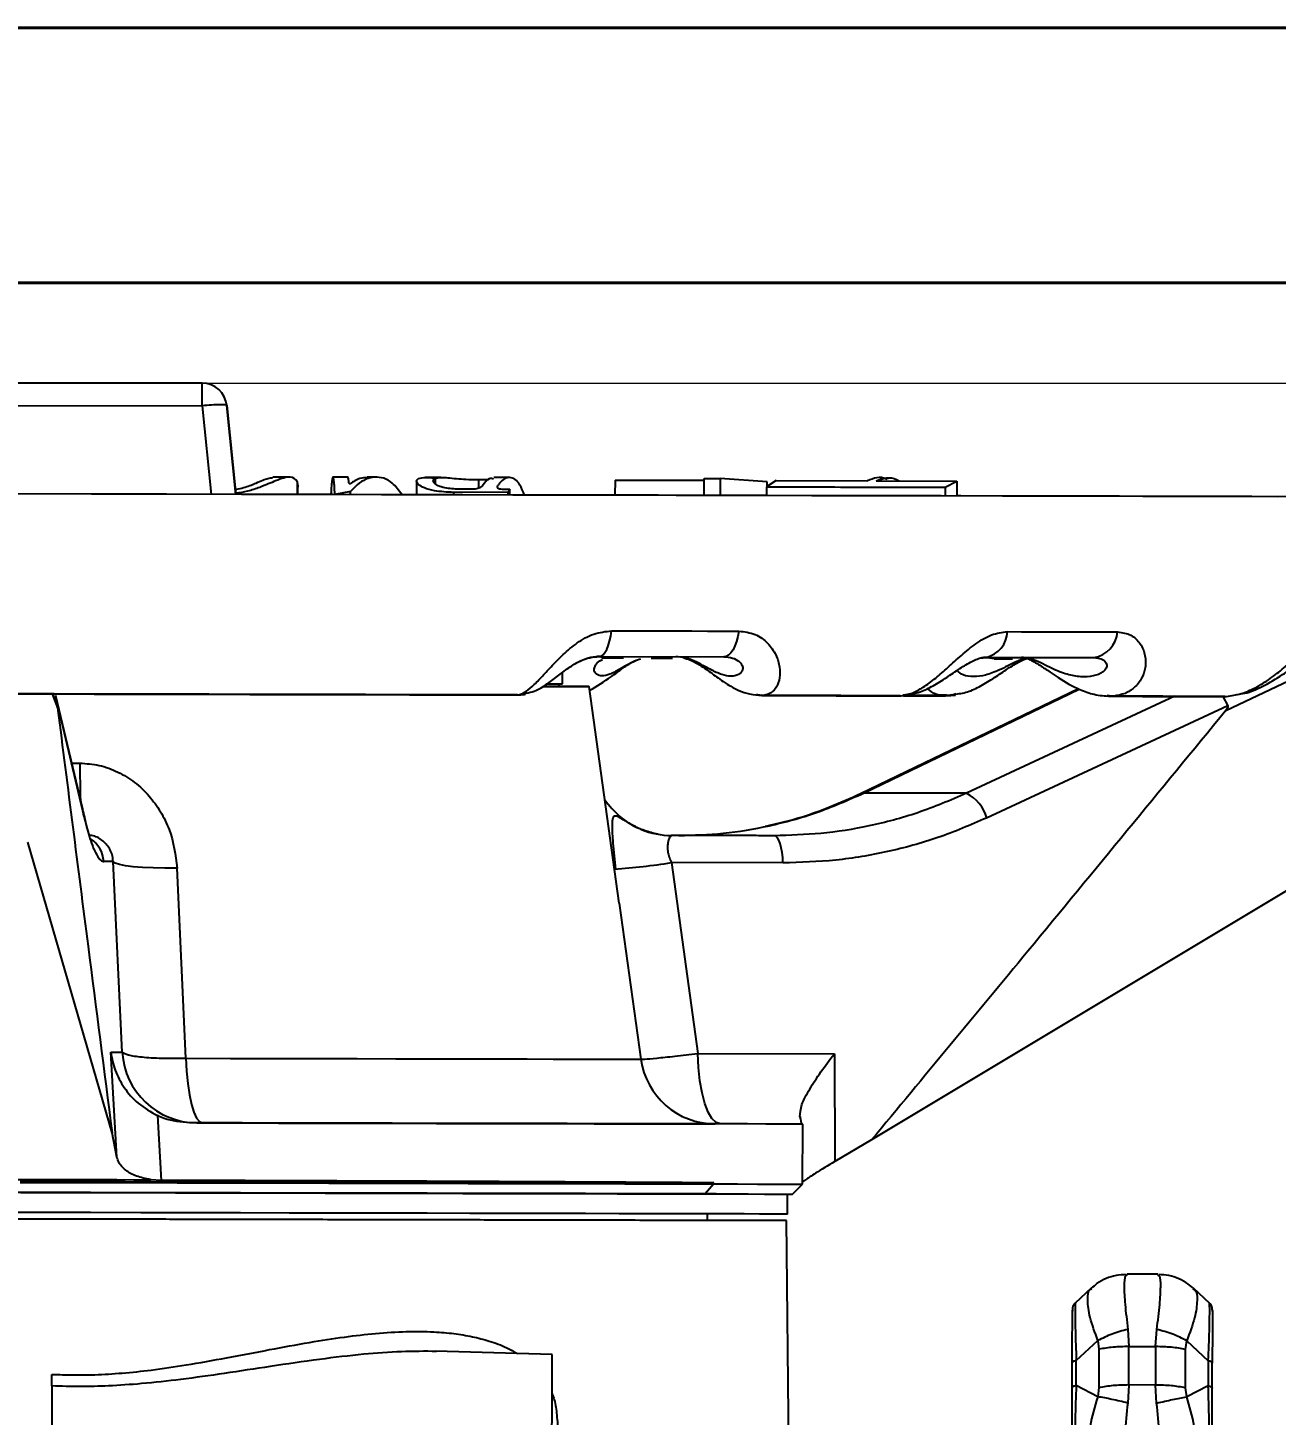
# Model space of a CAD drawing. Header units: millimetres. Extents: x 2085 to 4229, y 754 to 2271.
# Drawn here: x 2769.3 to 2894.1, y 2131.8 to 2270.6 of the extents above; entities that cross this region are included whole.
import ezdxf

# ---------------------------------------------------------------- set-up
doc = ezdxf.new("R2010")
doc.units = ezdxf.units.MM
for name, color, linetype, lineweight in [('AM_5', 3, 'Continuous', 25), ('AM_BOR', 7, 'Continuous', 50), ('粗实线', 7, 'Continuous', 40)]:
    doc.layers.add(name, color=color, linetype=linetype, lineweight=lineweight)
doc.styles.add('SLDTEXTSTYLE1', font='txt.shx', dxfattribs={"width": 0.7, "bigfont": 'gbcbig.shx'})
doc.dimstyles.new('SLDDIMSTYLE12$0', dxfattribs={"dimtxt": 12, "dimasz": 10, "dimexe": 0, "dimexo": 0.0625, "dimgap": 0.875, "dimtad": 1, "dimdec": 1, "dimlfac": 1.8, "dimrnd": 1e-09, "dimzin": 12, "dimdsep": 46, "dimtxsty": 'SLDTEXTSTYLE1', "dimcen": 0.09, "dimdle": 8.16, "dimclrd": 3, "dimclre": 3, "dimadec": 0, "dimazin": 3, "dimtfac": 1, "dimtdec": 1, "dimtofl": 0, "dimtmove": 0, "dimatfit": 3, "dimfxl": 0, "dimfrac": 2, "dimtolj": 1, "dimlwd": 5, "dimlwe": 5, "dimarcsym": 0})

# ---------------------------------------------------------------- blocks, each defined once
blk = doc.blocks.new('*D57')
at = {"layer": 'AM_5', "color": 3, "lineweight": 5, "transparency": 16777216}
blk.add_line((2786.76, 2235.01), (2966.59, 2235.01), dxfattribs=at)
at = {"layer": 'AM_5', "color": 3, "linetype": 'Continuous', "lineweight": 5, "transparency": 16777216}
for p, q in [((2966.59, 2225.01), (2966.59, 1946.26)), ((2833.76, 1936.26), (2966.59, 1936.26))]:
    blk.add_line(p, q, dxfattribs=at)
at = {"layer": 'AM_5', "color": 3, "transparency": 16777216}
for points in [[(2964.92, 2225.01), (2968.26, 2225.01), (2966.59, 2235.01)], [(2964.92, 1946.26), (2968.26, 1946.26), (2966.59, 1936.26)]]:
    blk.add_solid(points, dxfattribs=at)
at = {"layer": 'Defpoints', "color": 0, "transparency": 16777216}
for p in [(2786.7, 2235.01), (2833.7, 1936.26), (2966.59, 1936.26)]:
    blk.add_point(p, dxfattribs=at)
at = {"layer": 'AM_5', "color": 0, "transparency": 16777216, "insert": (2959.71, 2085.63), "char_height": 12, "attachment_point": 5, "rotation": 90, "style": 'SLDTEXTSTYLE1'}
blk.add_mtext('\\A1;300', dxfattribs=at)
blk = doc.blocks.new('rA3')
at = {"layer": '粗实线'}
for p, q in [((753.384, 421.26), (333.384, 421.26)), ((748.384, 416.26), (358.384, 416.26))]:
    blk.add_line(p, q, dxfattribs=at)

msp = doc.modelspace()

# ---------------------------------------------------------------- linework, layer by layer
at = {"color": 7, "linetype": 'Continuous', "lineweight": 25}
for p, q in [((2753.722, 2235.076), (2786.697, 2235.005)), ((2786.697, 2235.005), (2753.722, 2235.075)), ((2786.692, 2232.744), (2786.697, 2235.005)), ((2786.697, 2235.005), (2786.697, 2235.005)), ((2753.717, 2232.814), (2786.692, 2232.744)), ((2786.692, 2232.744), (2787.594, 2223.883)), ((2790.083, 2223.877), (2789.179, 2232.758)), ((2789.179, 2232.758), (2790.083, 2223.877)), ((2789.179, 2232.758), (2789.179, 2232.758)), ((2795.488, 2225.612), (2793.77, 2225.616)), ((2796.201, 2225.183), (2796.198, 2223.866)), ((2801.295, 2225.6), (2799.795, 2225.603)), ((2801.493, 2224.925), (2801.395, 2224.925)), ((2804.026, 2225.594), (2803.209, 2225.596)), ((2808.142, 2225.182), (2808.139, 2223.839)), ((2810.581, 2225.58), (2808.99, 2225.584)), ((2810.011, 2225.489), (2810.01, 2224.939)), ((2814.34, 2225.367), (2814.338, 2224.498)), ((2814.34, 2225.367), (2815.328, 2225.364)), ((2817.389, 2225.566), (2815.865, 2225.569)), ((2816.245, 2224.556), (2816.245, 2224.753)), ((2827.979, 2225.312), (2827.976, 2223.798)), ((2827.979, 2225.312), (2836.889, 2225.298)), ((2836.886, 2223.778), (2836.889, 2225.461)), ((2836.889, 2225.461), (2838.5, 2225.457)), ((2838.5, 2225.457), (2838.497, 2223.774)), ((2843.179, 2225.131), (2838.5, 2225.457)), ((2844.079, 2225.265), (2843.116, 2224.642)), ((2843.178, 2224.682), (2843.179, 2225.131)), ((2844.079, 2225.265), (2853.208, 2225.242)), ((2854.09, 2225.24), (2862.164, 2225.219)), ((2855.337, 2225.484), (2854.44, 2225.486)), ((2860.99, 2224.589), (2862.164, 2225.219)), ((2862.164, 2225.219), (2862.16, 2223.724)), ((2799.741, 2223.859), (2795.821, 2223.867)), ((2796.284, 2223.866), (2796.285, 2224.405)), ((2801.537, 2224.158), (2799.975, 2223.882)), ((2799.975, 2223.856), (2799.975, 2223.882)), ((2801.536, 2223.853), (2801.537, 2224.158)), ((2808.174, 2223.841), (2804.647, 2223.848)), ((2817.31, 2224.11), (2811.858, 2224.086)), ((2811.858, 2223.831), (2811.858, 2224.086)), ((2813.645, 2224.393), (2812.591, 2224.397)), ((2816.895, 2224.412), (2817.471, 2224.418)), ((2817.471, 2224.418), (2817.31, 2224.11)), ((2817.31, 2223.819), (2817.31, 2224.11)), ((2817.47, 2223.819), (2817.471, 2224.418)), ((2843.116, 2224.642), (2843.114, 2223.764)), ((2860.99, 2224.589), (2860.988, 2223.726)), ((2826.398, 2207.664), (2826.187, 2207.665)), ((2826.53, 2207.664), (2826.191, 2207.665)), ((2826.398, 2207.664), (2838.859, 2207.638)), ((2826.696, 2207.517), (2826.49, 2207.694)), ((2828.841, 2207.512), (2826.696, 2207.517)), ((2831.607, 2207.507), (2833.72, 2207.503)), ((2864.441, 2207.49), (2865.104, 2207.582)), ((2865.901, 2207.434), (2864.932, 2207.583)), ((2865.104, 2207.582), (2875.87, 2207.559)), ((2865.901, 2207.434), (2867.706, 2207.431)), ((2822.736, 2204.928), (2822.739, 2206.076)), ((2889.057, 2202.276), (2897.977, 2206.513)), ((2771.726, 2203.918), (2772.249, 2202.525)), ((2818.3, 2203.827), (2819.028, 2203.9)), ((2828.405, 2183.004), (2825.41, 2204.651)), ((2842.118, 2203.851), (2842.862, 2203.775)), ((2874.333, 2204.434), (2852.538, 2193.933)), ((2852.837, 2194.004), (2874.397, 2204.398)), ((2860.981, 2203.727), (2861.702, 2203.859)), ((2862.062, 2203.924), (2861.62, 2203.783)), ((2772.206, 2202.995), (2772.032, 2203.753)), ((2774.766, 2192.394), (2772.073, 2203.749)), ((2772.206, 2202.995), (2774.884, 2191.703)), ((2842.763, 2203.768), (2842.631, 2203.799)), ((2842.65, 2203.765), (2846.293, 2203.757)), ((2856.455, 2203.739), (2856.605, 2203.753)), ((2856.583, 2203.747), (2856.724, 2203.764)), ((2861.293, 2203.784), (2857.049, 2203.794)), ((2857.62, 2203.782), (2861.56, 2203.773)), ((2861.136, 2203.805), (2860.987, 2203.817)), ((2861.56, 2203.773), (2861.136, 2203.805)), ((2861.56, 2203.773), (2862.013, 2203.81)), ((2883.964, 2203.692), (2863.125, 2193.982)), ((2889.241, 2202.746), (2865.136, 2191.511)), ((2877.185, 2203.776), (2877.824, 2203.704)), ((2877.677, 2203.695), (2877.185, 2203.776)), ((2888.759, 2203.682), (2889.241, 2202.746)), ((2773.673, 2197.004), (2774.472, 2197.002)), ((2777.696, 2160.027), (2769.27, 2189.102)), ((2834.358, 2189.764), (2833.6, 2189.766)), ((2843.903, 2189.744), (2833.649, 2189.766)), ((2777.801, 2187.169), (2776.86, 2187.17)), ((2778.717, 2168.087), (2777.801, 2187.169)), ((2785.078, 2167.484), (2784.209, 2186.505)), ((2833.618, 2187.05), (2836.259, 2167.964)), ((2844.77, 2187.026), (2833.618, 2187.05)), ((2897.608, 2185.74), (2853.63, 2159.315)), ((2828.405, 2183.001), (2830.565, 2167.387)), ((2777.566, 2168.09), (2778.717, 2168.087)), ((2778.19, 2157.575), (2777.566, 2168.09)), ((2836.259, 2167.964), (2849.913, 2167.935)), ((2849.913, 2167.935), (2849.948, 2157.147)), ((2782.236, 2161.744), (2782.596, 2155.266)), ((2786.163, 2161.025), (2785.475, 2161.027)), ((2846.676, 2160.896), (2838.51, 2160.914)), ((2846.475, 2161.669), (2846.475, 2161.567)), ((2846.732, 2154.896), (2846.745, 2160.896)), ((2778.19, 2157.575), (2777.696, 2160.027)), ((2853.63, 2159.315), (2849.948, 2157.147)), ((2782.596, 2155.266), (2781.559, 2155.335)), ((2837.86, 2154.915), (2836.977, 2153.917)), ((2837.86, 2154.915), (2837.86, 2155.018)), ((2845.225, 2151.899), (2845.23, 2153.899)), ((2845.73, 2153.898), (2846.732, 2154.896)), ((2846.846, 2155.196), (2846.732, 2155.114)), ((2837.224, 2151.258), (2837.226, 2151.916)), ((2845.655, 2102.722), (2845.124, 2151.241)), ((2879.178, 2145.795), (2879.092, 2145.742)), ((2882.247, 2145.888), (2879.178, 2145.894)), ((2882.336, 2145.733), (2882.247, 2145.788)), ((2875.615, 2144.507), (2873.974, 2142.991)), ((2875.606, 2144.422), (2875.666, 2144.449)), ((2885.752, 2144.425), (2885.818, 2144.394)), ((2887.441, 2142.961), (2885.805, 2144.485)), ((2879.255, 2140.364), (2879.364, 2138.65)), ((2882.031, 2138.644), (2882.147, 2140.358)), ((2874.094, 2137.244), (2876.252, 2139.238)), ((2876.252, 2139.238), (2876.363, 2138.381)), ((2879.356, 2134.805), (2879.364, 2138.65)), ((2879.364, 2138.65), (2882.031, 2138.644)), ((2882.031, 2138.644), (2882.022, 2134.799)), ((2885.03, 2138.362), (2885.145, 2139.219)), ((2885.145, 2139.219), (2887.294, 2137.216)), ((2821.695, 2137.84), (2810.033, 2138.17)), ((2874.089, 2134.745), (2874.094, 2137.244)), ((2876.363, 2138.381), (2876.355, 2134.536)), ((2885.022, 2134.517), (2885.03, 2138.362)), ((2873.688, 2134.525), (2873.694, 2137.025)), ((2887.294, 2137.216), (2887.289, 2134.717)), ((2887.688, 2134.495), (2887.694, 2136.995)), ((2876.24, 2133.633), (2874.089, 2134.745)), ((2876.355, 2134.536), (2876.24, 2133.633)), ((2879.356, 2134.805), (2879.239, 2132.999)), ((2882.022, 2134.799), (2879.356, 2134.805)), ((2882.131, 2132.992), (2882.022, 2134.799)), ((2885.133, 2133.614), (2885.022, 2134.517)), ((2887.289, 2134.717), (2885.133, 2133.614))]:
    msp.add_line(p, q, dxfattribs=at)
at = {"color": 7, "linetype": 'Continuous', "lineweight": 25, "flags": 128}
for points in [[(2894.172, 2223.655), (2889.177, 2223.666), (2883.923, 2223.677), (2878.424, 2223.689), (2872.69, 2223.701), (2866.735, 2223.714), (2860.571, 2223.727), (2854.212, 2223.741), (2847.673, 2223.754), (2840.966, 2223.769), (2834.108, 2223.783), (2827.113, 2223.798), (2819.996, 2223.814), (2812.774, 2223.829), (2805.462, 2223.845), (2798.076, 2223.86), (2790.632, 2223.876), (2783.148, 2223.892), (2775.638, 2223.908), (2768.12, 2223.924)], [(2837.024, 2223.779), (2834.667, 2223.784), (2832.295, 2223.789), (2829.906, 2223.794), (2827.503, 2223.799), (2825.085, 2223.804), (2822.654, 2223.81), (2820.21, 2223.815), (2817.753, 2223.82)], [(2838.497, 2223.774), (2838.296, 2223.775), (2838.095, 2223.775), (2837.893, 2223.776), (2837.692, 2223.776), (2837.491, 2223.777), (2837.289, 2223.777), (2837.088, 2223.778), (2836.886, 2223.778)], [(2843.176, 2223.766), (2842.856, 2223.766), (2840.755, 2223.771), (2838.64, 2223.775)], [(2932.224, 2223.574), (2932.036, 2223.575), (2931.471, 2223.576), (2930.531, 2223.578), (2929.218, 2223.581), (2927.535, 2223.585), (2925.486, 2223.589), (2923.076, 2223.594), (2920.31, 2223.6), (2917.196, 2223.607), (2913.74, 2223.614), (2909.95, 2223.623), (2905.836, 2223.631), (2901.407, 2223.641), (2896.674, 2223.651), (2891.647, 2223.662), (2886.338, 2223.673), (2880.761, 2223.685), (2874.927, 2223.698), (2868.851, 2223.711), (2862.548, 2223.724), (2862.16, 2223.725)], [(2826.398, 2207.664), (2826.596, 2207.709), (2826.789, 2207.844), (2826.974, 2208.066), (2827.146, 2208.369), (2827.301, 2208.747), (2827.436, 2209.192), (2827.547, 2209.692), (2827.632, 2210.238)], [(2827.632, 2210.238), (2829.247, 2210.234), (2830.855, 2210.231), (2832.458, 2210.228), (2834.054, 2210.224), (2835.644, 2210.221), (2837.227, 2210.217), (2838.804, 2210.214), (2840.374, 2210.211)], [(2840.374, 2210.211), (2840.269, 2209.665), (2840.133, 2209.165), (2839.968, 2208.72), (2839.777, 2208.342), (2839.566, 2208.039), (2839.34, 2207.817), (2839.102, 2207.683), (2838.859, 2207.638)], [(2867.21, 2210.153), (2868.622, 2210.15), (2870.023, 2210.147), (2871.415, 2210.144), (2872.797, 2210.142), (2874.168, 2210.139), (2875.529, 2210.136), (2876.879, 2210.133), (2878.218, 2210.13)], [(2820.764, 2204.661), (2821.943, 2204.659), (2823.321, 2204.656), (2824.357, 2204.653), (2825.044, 2204.652), (2825.376, 2204.651), (2825.352, 2204.651), (2824.972, 2204.652), (2824.239, 2204.654), (2823.156, 2204.656), (2821.732, 2204.659), (2820.808, 2204.661)], [(2846.293, 2203.757), (2847.57, 2203.755), (2848.841, 2203.752), (2850.105, 2203.749), (2851.363, 2203.747), (2852.615, 2203.744), (2853.86, 2203.741), (2855.098, 2203.739), (2856.33, 2203.736)], [(2856.826, 2203.736), (2857.743, 2203.734), (2859.392, 2203.731), (2861.027, 2203.727)], [(2877.47, 2203.691), (2878.126, 2203.689), (2878.779, 2203.688), (2879.429, 2203.687), (2880.076, 2203.685), (2880.719, 2203.684), (2881.359, 2203.683), (2881.996, 2203.681), (2882.63, 2203.68)], [(2882.63, 2203.68), (2883.41, 2203.678), (2884.185, 2203.677), (2884.955, 2203.675), (2885.719, 2203.673), (2886.479, 2203.672), (2887.233, 2203.67), (2887.982, 2203.668), (2888.726, 2203.667)], [(2852.538, 2193.933), (2852.621, 2193.978), (2852.837, 2194.004)], [(2863.125, 2193.982), (2862.275, 2193.984), (2861.297, 2193.986), (2860.193, 2193.988), (2858.964, 2193.991), (2857.612, 2193.994), (2856.138, 2193.997), (2854.546, 2194.001), (2852.837, 2194.004)], [(2774.884, 2191.703), (2774.819, 2192.208), (2774.766, 2192.395)], [(2844.77, 2187.026), (2844.745, 2187.564), (2844.691, 2188.077), (2844.608, 2188.547), (2844.5, 2188.957), (2844.371, 2189.291), (2844.225, 2189.539), (2844.067, 2189.692), (2843.903, 2189.744)], [(2784.209, 2186.505), (2782.967, 2186.497), (2781.8, 2186.518), (2780.739, 2186.567), (2779.808, 2186.643), (2779.032, 2186.744), (2778.43, 2186.867), (2778.016, 2187.01), (2777.801, 2187.169)], [(2838.51, 2160.914), (2838.084, 2161.048), (2837.674, 2161.444), (2837.294, 2162.087), (2836.958, 2162.955), (2836.678, 2164.018), (2836.463, 2165.236), (2836.322, 2166.567), (2836.259, 2167.964)], [(2785.078, 2167.484), (2785.144, 2166.179), (2785.262, 2164.948), (2785.427, 2163.832), (2785.635, 2162.866), (2785.88, 2162.08), (2786.152, 2161.5), (2786.444, 2161.144), (2786.746, 2161.024)], [(2785.078, 2167.484), (2789.549, 2167.474), (2793.911, 2167.465), (2798.134, 2167.456), (2802.194, 2167.447), (2806.064, 2167.439), (2809.721, 2167.431), (2813.142, 2167.424), (2816.305, 2167.417), (2819.192, 2167.411), (2821.783, 2167.405), (2824.064, 2167.401), (2826.019, 2167.396), (2827.637, 2167.393), (2828.907, 2167.39), (2829.822, 2167.388), (2830.376, 2167.387), (2830.565, 2167.387)], [(2846.676, 2160.896), (2846.714, 2160.896), (2846.37, 2160.897), (2845.645, 2160.898), (2844.542, 2160.901), (2843.067, 2160.904), (2841.228, 2160.908), (2839.034, 2160.912), (2836.497, 2160.918), (2833.628, 2160.924), (2830.444, 2160.931), (2826.96, 2160.938), (2823.194, 2160.946), (2819.165, 2160.955), (2814.894, 2160.964), (2810.402, 2160.973), (2805.713, 2160.983), (2800.851, 2160.994), (2795.84, 2161.004), (2790.706, 2161.015), (2785.475, 2161.027)], [(2767.991, 2155.364), (2769.689, 2155.36), (2771.388, 2155.357), (2773.088, 2155.353), (2774.787, 2155.35), (2776.484, 2155.346), (2778.179, 2155.342), (2779.871, 2155.339), (2781.559, 2155.335)], [(2838.103, 2153.914), (2836.811, 2153.917), (2834.299, 2153.922), (2831.489, 2153.928), (2828.395, 2153.935), (2825.03, 2153.942), (2821.412, 2153.95), (2817.556, 2153.958), (2813.483, 2153.967), (2809.21, 2153.976), (2804.759, 2153.985), (2800.15, 2153.995), (2795.406, 2154.005), (2790.549, 2154.016), (2785.602, 2154.026), (2780.589, 2154.037), (2775.534, 2154.048), (2770.461, 2154.059), (2765.394, 2154.069)], [(2768.526, 2155.166), (2773.775, 2155.155), (2779.014, 2155.144), (2784.218, 2155.133), (2789.361, 2155.122), (2794.419, 2155.111), (2799.366, 2155.1), (2804.178, 2155.09), (2808.833, 2155.08), (2813.306, 2155.07), (2817.577, 2155.061), (2821.624, 2155.053), (2825.428, 2155.045), (2828.97, 2155.037), (2832.234, 2155.03), (2835.202, 2155.024), (2837.86, 2155.018)], [(2768.526, 2155.063), (2773.775, 2155.052), (2779.014, 2155.04), (2784.218, 2155.029), (2789.361, 2155.018), (2794.419, 2155.007), (2799.366, 2154.997), (2804.178, 2154.987), (2808.832, 2154.977), (2813.306, 2154.967), (2817.577, 2154.958), (2821.624, 2154.949), (2825.428, 2154.941), (2828.97, 2154.934), (2832.233, 2154.927), (2835.201, 2154.92), (2837.86, 2154.915)], [(2768.567, 2154.063), (2773.746, 2154.052), (2778.915, 2154.041), (2784.05, 2154.03), (2789.125, 2154.019), (2794.115, 2154.008), (2798.996, 2153.998), (2803.744, 2153.987), (2808.336, 2153.978), (2812.75, 2153.968), (2816.964, 2153.959), (2820.957, 2153.951), (2824.711, 2153.943), (2828.206, 2153.935), (2831.425, 2153.928), (2834.354, 2153.922), (2836.977, 2153.917)], [(2836.977, 2153.917), (2839.307, 2153.912), (2841.292, 2153.907), (2842.919, 2153.904), (2844.182, 2153.901), (2845.073, 2153.899), (2845.589, 2153.898), (2845.73, 2153.898)], [(2837.86, 2154.915), (2840.222, 2154.91), (2842.233, 2154.905), (2843.883, 2154.902), (2845.163, 2154.899), (2846.067, 2154.897), (2846.589, 2154.896), (2846.732, 2154.896)], [(2845.225, 2151.899), (2845.05, 2151.9), (2844.526, 2151.901), (2843.654, 2151.902), (2842.44, 2151.905), (2840.889, 2151.908), (2839.008, 2151.912), (2836.807, 2151.917), (2834.295, 2151.922), (2831.485, 2151.928), (2828.391, 2151.935), (2825.026, 2151.942), (2821.407, 2151.95), (2817.552, 2151.958), (2813.478, 2151.967), (2809.206, 2151.976), (2804.754, 2151.985), (2800.146, 2151.995), (2795.401, 2152.005), (2790.544, 2152.016), (2785.598, 2152.026), (2780.585, 2152.037), (2775.53, 2152.048), (2770.457, 2152.059), (2765.39, 2152.069)]]:
    msp.add_lwpolyline(points, dxfattribs=at)
at = {"color": 7, "linetype": 'Continuous', "lineweight": 25}
for centre, radius, start, end in [((2786.691, 2232.505), 2.5, 5.81493, 89.87751), ((2786.691, 2232.505), 2.5, 5.81493, 89.87751), ((2864.449, 2210.266), 2.763, 283.71071, 357.65791), ((2875.35, 2210.392), 2.88, 280.39224, 354.78917), ((2905.945, 2197.448), 131.473, 180.19425, 181.82618), ((2833.734, 2197.913), 8.163, 214.11019, 245.44357), ((2861.404, 2190.527), 3.86, 14.77003, 63.52904), ((2833.668, 2197.786), 8.02, 247.49374, 269.8614), ((2773.973, 2187.004), 2.892, 3.30335, 56.85343), ((2823.494, 2251.68), 65.419, 273.89088, 278.90272), ((2786.191, 2168.511), 7.486, 183.24837, 269.79193), ((2837.995, 2168.415), 7.5, 187.87748, 269.87749)]:
    msp.add_arc(centre, radius, start, end, dxfattribs=at)
for points in [[(2789.179, 2232.758), (2789.139, 2232.785), (2789.059, 2232.839), (2788.482, 2232.859), (2787.664, 2232.831), (2787.016, 2232.773), (2786.692, 2232.744)], [(2840.211, 2189.752), (2839.366, 2189.753), (2837.676, 2189.757), (2835.464, 2189.762), (2834.358, 2189.764)], [(2843.903, 2189.744), (2843.427, 2189.745), (2842.476, 2189.747), (2840.966, 2189.75), (2840.211, 2189.752)], [(2845.124, 2151.241), (2845.003, 2151.241), (2844.76, 2151.241), (2842.811, 2151.246), (2839.735, 2151.252), (2835.471, 2151.261), (2830.123, 2151.273), (2823.774, 2151.286), (2816.535, 2151.302), (2808.529, 2151.319), (2799.893, 2151.337), (2790.776, 2151.357), (2781.332, 2151.377), (2771.724, 2151.397), (2762.116, 2151.418), (2752.673, 2151.438), (2743.555, 2151.457), (2734.919, 2151.476), (2726.913, 2151.493), (2719.674, 2151.509), (2713.325, 2151.522), (2707.977, 2151.534), (2703.714, 2151.543), (2700.638, 2151.55), (2698.688, 2151.554), (2698.446, 2151.554), (2698.324, 2151.555)], [(2771.724, 2151.397), (2768.866, 2151.403), (2763.15, 2151.416), (2754.723, 2151.434), (2746.587, 2151.451), (2738.881, 2151.468), (2731.736, 2151.483), (2725.276, 2151.497), (2719.611, 2151.509), (2714.838, 2151.519), (2711.034, 2151.527), (2708.289, 2151.533), (2706.549, 2151.537), (2706.333, 2151.537), (2706.224, 2151.538)], [(2837.224, 2151.258), (2837.116, 2151.258), (2836.9, 2151.258), (2835.16, 2151.262), (2832.415, 2151.268), (2828.61, 2151.276), (2823.838, 2151.286), (2818.172, 2151.298), (2811.712, 2151.312), (2804.568, 2151.327), (2796.862, 2151.344), (2788.725, 2151.361), (2780.298, 2151.379), (2774.582, 2151.391), (2771.724, 2151.397)], [(2879.364, 2138.65), (2878.823, 2138.639), (2877.742, 2138.616), (2876.823, 2138.459), (2876.363, 2138.381)], [(2885.03, 2138.362), (2884.571, 2138.443), (2883.652, 2138.604), (2882.571, 2138.631), (2882.031, 2138.644)], [(2821.653, 2118.14), (2821.653, 2118.177), (2821.653, 2118.25), (2821.655, 2118.836), (2821.657, 2119.746), (2821.659, 2120.981), (2821.663, 2122.482), (2821.666, 2124.196), (2821.67, 2126.056), (2821.674, 2127.99), (2821.678, 2129.924), (2821.682, 2131.784), (2821.686, 2133.498), (2821.689, 2135), (2821.692, 2136.234), (2821.694, 2137.144), (2821.695, 2137.73), (2821.695, 2137.803), (2821.695, 2137.84)], [(2874.094, 2137.244), (2874.035, 2137.23), (2873.918, 2137.203), (2873.793, 2137.149), (2873.709, 2137.089), (2873.699, 2137.046), (2873.694, 2137.025)], [(2887.694, 2136.995), (2887.689, 2137.016), (2887.678, 2137.059), (2887.595, 2137.119), (2887.47, 2137.174), (2887.353, 2137.202), (2887.294, 2137.216)], [(2874.089, 2134.745), (2874.03, 2134.731), (2873.913, 2134.704), (2873.787, 2134.649), (2873.704, 2134.589), (2873.694, 2134.547), (2873.688, 2134.525)], [(2879.356, 2134.805), (2878.815, 2134.794), (2877.734, 2134.771), (2876.815, 2134.614), (2876.355, 2134.536)], [(2885.022, 2134.517), (2884.562, 2134.598), (2883.644, 2134.759), (2882.563, 2134.786), (2882.022, 2134.799)], [(2887.289, 2134.717), (2887.348, 2134.703), (2887.465, 2134.675), (2887.59, 2134.62), (2887.673, 2134.559), (2887.683, 2134.517), (2887.688, 2134.495)], [(2741.268, 2134.363), (2744.92, 2133.839), (2752.223, 2132.791), (2762.866, 2129.672), (2773.109, 2125.464), (2782.81, 2120.108), (2791.849, 2113.704), (2800.112, 2106.322), (2807.493, 2098.06), (2813.898, 2089.021), (2819.253, 2079.32), (2823.461, 2069.077), (2826.58, 2058.434), (2827.629, 2051.131), (2828.153, 2047.479)], [(2747.507, 2134.11), (2750.421, 2133.522), (2756.248, 2132.346), (2764.743, 2129.593), (2772.972, 2126.146), (2780.843, 2121.946), (2788.343, 2117.101), (2792.936, 2113.326), (2795.233, 2111.439)], [(2747.811, 2134.161), (2751.105, 2133.475), (2757.694, 2132.102), (2767.246, 2128.781), (2776.429, 2124.577), (2785.132, 2119.442), (2793.269, 2113.452), (2800.753, 2106.665), (2807.509, 2099.151), (2813.464, 2090.989), (2818.562, 2082.264), (2822.727, 2073.063), (2826.006, 2063.496), (2827.351, 2056.902), (2828.023, 2053.605)]]:
    msp.add_open_spline(points, degree=3, dxfattribs=at)
for points, knots in [([(2790.029, 2224.408), (2790.122, 2224.414), (2790.479, 2224.44), (2791.24, 2224.674), (2792.308, 2225.09), (2793.3, 2225.551), (2793.617, 2225.536), (2793.752, 2225.53)], [0, 0, 0, 0, 0.0437633, 0.1679338, 0.4021795, 0.7473798, 1, 1, 1, 1]), ([(2796.201, 2225.183), (2796.021, 2225.39), (2795.67, 2225.794), (2794.263, 2225.346), (2792.757, 2224.679), (2791.337, 2224.173), (2790.466, 2224.057), (2790.07, 2224.004)], [0, 0, 0, 0, 0.2863119, 0.55953071, 0.76733828, 0.89433721, 1, 1, 1, 1]), ([(2796.269, 2224.405), (2796.273, 2224.43), (2796.331, 2224.789), (2796.263, 2224.993), (2796.201, 2225.183)], [0, 0, 0, 0, 0.0704321, 1, 1, 1, 1]), ([(2799.975, 2223.882), (2799.957, 2224.197), (2799.92, 2224.838), (2799.839, 2225.59), (2799.751, 2225.708), (2799.665, 2225.114), (2799.615, 2224.54), (2799.588, 2224.011), (2799.58, 2223.857)], [0, 0, 0, 0, 0.15351513, 0.31151055, 0.62183079, 0.77597192, 0.93465022, 1, 1, 1, 1]), ([(2801.395, 2224.925), (2801.375, 2225.121), (2801.335, 2225.504), (2801.292, 2225.561), (2801.271, 2225.589)], [0, 0, 0, 0, 0.510119, 1, 1, 1, 1]), ([(2803.177, 2225.553), (2802.944, 2225.546), (2802.371, 2225.528), (2801.82, 2225.15), (2801.493, 2224.925)], [0, 0, 0, 0, 0.4066547, 1, 1, 1, 1]), ([(2806.691, 2223.842), (2806.371, 2224.273), (2805.544, 2225.387), (2804.253, 2225.703), (2803.071, 2225.442), (2802.249, 2224.941), (2801.755, 2224.398), (2801.537, 2224.158)], [0, 0, 0, 0, 0.2053841, 0.5315458, 0.6962645, 0.8657186, 1, 1, 1, 1]), ([(2811.858, 2224.086), (2811.191, 2224.114), (2810.09, 2224.161), (2808.909, 2224.504), (2808.285, 2224.859), (2808.058, 2225.235), (2808.235, 2225.388), (2808.334, 2225.474)], [0, 0, 0, 0, 0.2904242, 0.4791568, 0.6380876, 0.7972637, 1, 1, 1, 1]), ([(2808.334, 2225.474), (2808.535, 2225.533), (2808.843, 2225.623), (2809.587, 2225.549), (2809.844, 2225.524)], [0, 0, 0, 0, 0.6542152, 1, 1, 1, 1]), ([(2812.591, 2224.397), (2812.097, 2224.414), (2811.294, 2224.442), (2810.406, 2224.676), (2809.921, 2224.963), (2809.742, 2225.286), (2809.917, 2225.418), (2810.011, 2225.489)], [0, 0, 0, 0, 0.2599336, 0.4215944, 0.584063, 0.7764561, 1, 1, 1, 1]), ([(2810.011, 2225.489), (2810.178, 2225.534), (2810.45, 2225.607), (2811.233, 2225.546), (2812.112, 2225.468), (2813.132, 2225.39), (2813.886, 2225.369), (2814.297, 2225.367), (2814.34, 2225.367)], [0, 0, 0, 0, 0.2685044, 0.4379066, 0.6082478, 0.7778738, 0.976771, 1, 1, 1, 1]), ([(2814.716, 2224.748), (2814.669, 2224.692), (2814.597, 2224.606), (2814.367, 2224.5), (2814.134, 2224.437), (2813.885, 2224.398), (2813.72, 2224.395), (2813.645, 2224.393)], [0, 0, 0, 0, 0.3057608, 0.4723517, 0.637981, 0.8377325, 1, 1, 1, 1]), ([(2815.829, 2225.41), (2815.687, 2225.449), (2815.306, 2225.554), (2814.944, 2225.059), (2814.716, 2224.748)], [0, 0, 0, 0, 0.3704922, 1, 1, 1, 1]), ([(2816.245, 2224.753), (2816.22, 2224.703), (2816.182, 2224.626), (2816.23, 2224.523), (2816.348, 2224.457), (2816.576, 2224.414), (2816.773, 2224.413), (2816.895, 2224.412)], [0, 0, 0, 0, 0.2742213, 0.4218346, 0.5710505, 0.7336104, 1, 1, 1, 1]), ([(2818.927, 2223.816), (2818.782, 2224.176), (2818.348, 2225.25), (2817.464, 2225.74), (2816.7, 2225.386), (2816.311, 2224.844), (2816.245, 2224.753)], [0, 0, 0, 0, 0.1864973, 0.5560674, 0.9256862, 1, 1, 1, 1]), ([(2855.178, 2225.37), (2855.152, 2225.386), (2854.52, 2225.745), (2853.85, 2225.488), (2853.208, 2225.242)], [0, 0, 0, 0, 0.0420292, 1, 1, 1, 1]), ([(2854.09, 2225.24), (2854.78, 2225.478), (2855.562, 2225.748), (2856.291, 2225.288), (2856.377, 2225.234)], [0, 0, 0, 0, 0.8829321, 1, 1, 1, 1]), ([(2843.116, 2224.642), (2846.18, 2224.633), (2852.322, 2224.616), (2858.096, 2224.598), (2860.99, 2224.589)], [0, 0, 0, 0, 0.498853, 1, 1, 1, 1]), ([(2818.3, 2203.827), (2818.511, 2203.889), (2818.923, 2204.011), (2819.695, 2204.632), (2820.559, 2205.514), (2821.578, 2206.636), (2822.756, 2207.864), (2824.171, 2209.058), (2825.832, 2210.03), (2827.033, 2210.169), (2827.632, 2210.238)], [0, 0, 0, 0, 0.1279379, 0.24972, 0.3803197, 0.4997335, 0.6244222, 0.7495462, 0.8749776, 1, 1, 1, 1]), ([(2840.374, 2210.211), (2840.932, 2210.14), (2842.049, 2209.998), (2843.318, 2209.027), (2844.129, 2207.833), (2844.486, 2206.602), (2844.477, 2205.476), (2844.16, 2204.59), (2843.612, 2203.965), (2843.116, 2203.84), (2842.862, 2203.775)], [0, 0, 0, 0, 0.12462515, 0.249715, 0.37492122, 0.49974255, 0.61927679, 0.75001403, 0.87189027, 1, 1, 1, 1]), ([(2856.583, 2203.747), (2856.941, 2203.812), (2857.641, 2203.939), (2858.806, 2204.564), (2859.811, 2205.309), (2860.646, 2206.021), (2861.276, 2206.584), (2861.924, 2207.174), (2862.837, 2207.994), (2864.039, 2208.98), (2865.616, 2209.947), (2866.679, 2210.085), (2867.21, 2210.153)], [0, 0, 0, 0, 0.12794144, 0.24963358, 0.38016775, 0.44121021, 0.49970945, 0.56357405, 0.62456998, 0.74964196, 0.87502185, 1, 1, 1, 1]), ([(2878.218, 2210.13), (2878.685, 2210.063), (2879.382, 2209.963), (2880.084, 2209.428), (2880.501, 2208.94), (2880.803, 2208.37), (2880.981, 2207.771), (2881.044, 2207.152), (2880.984, 2206.364), (2880.727, 2205.622), (2880.309, 2204.981), (2879.785, 2204.43), (2878.983, 2203.903), (2878.217, 2203.771), (2877.824, 2203.704)], [0, 0, 0, 0, 0.1244795, 0.1858912, 0.249872, 0.3110952, 0.3752088, 0.436224, 0.5001105, 0.6195221, 0.6833857, 0.7502835, 0.8719702, 1, 1, 1, 1]), ([(2889.126, 2203.681), (2889.606, 2203.75), (2890.543, 2203.884), (2892.015, 2204.515), (2893.223, 2205.261), (2894.175, 2205.973), (2894.868, 2206.534), (2895.555, 2207.123), (2896.482, 2207.939), (2897.627, 2208.919), (2899.011, 2209.878), (2899.864, 2210.015), (2900.289, 2210.083)], [0, 0, 0, 0, 0.12801232, 0.24964837, 0.38015983, 0.44120352, 0.49971387, 0.56357251, 0.62457566, 0.74964179, 0.87501679, 1, 1, 1, 1]), ([(2818.471, 2203.895), (2819.015, 2203.98), (2820.312, 2204.184), (2821.785, 2205.36), (2823.272, 2206.502), (2824.423, 2207.223), (2825.578, 2207.67), (2826.248, 2207.692), (2826.581, 2207.703)], [0, 0, 0, 0, 0.21651, 0.5165419, 0.6570432, 0.7800658, 0.8904523, 1, 1, 1, 1]), ([(2824.322, 2207.112), (2824.39, 2207.148), (2824.724, 2207.327), (2825.462, 2207.594), (2826.086, 2207.641), (2826.398, 2207.664)], [0, 0, 0, 0, 0.1146699, 0.5571038, 1, 1, 1, 1]), ([(2825.459, 2204.291), (2826.162, 2204.713), (2827.203, 2205.338), (2828.708, 2206.476), (2829.584, 2207.081), (2830.036, 2207.241), (2830.085, 2207.259)], [0, 0, 0, 0, 0.5112128, 0.7576418, 0.9734468, 1, 1, 1, 1]), ([(2830.533, 2207.417), (2830.333, 2207.352), (2829.835, 2207.191), (2829.115, 2206.784), (2828.233, 2206.264), (2827.42, 2205.836), (2826.669, 2205.682), (2826.094, 2205.836), (2825.828, 2206.268), (2826.001, 2206.792), (2826.301, 2207.172), (2826.641, 2207.313), (2826.737, 2207.354)], [0, 0, 0, 0, 0.048877, 0.1220733, 0.2021553, 0.3553953, 0.5091194, 0.6628416, 0.8162433, 0.8929299, 0.9694545, 1, 1, 1, 1]), ([(2838.859, 2207.638), (2839.156, 2207.613), (2839.75, 2207.565), (2840.408, 2207.205), (2840.742, 2206.763), (2840.774, 2206.232), (2840.357, 2205.808), (2839.604, 2205.652), (2838.684, 2205.809), (2837.747, 2206.237), (2836.79, 2206.774), (2835.937, 2207.219), (2835, 2207.576), (2834.382, 2207.624), (2834.073, 2207.648)], [0, 0, 0, 0, 0.0625764, 0.1252848, 0.1848997, 0.2501233, 0.3749307, 0.5001323, 0.6253324, 0.7502715, 0.8127295, 0.8750555, 0.937394, 1, 1, 1, 1]), ([(2834.785, 2207.56), (2835.023, 2207.489), (2835.492, 2207.351), (2836.254, 2206.947), (2837.155, 2206.358), (2837.985, 2205.734), (2839.052, 2204.971), (2840.163, 2204.32), (2841.49, 2203.851), (2842.269, 2203.795), (2842.687, 2203.765)], [0, 0, 0, 0, 0.0889663, 0.1751205, 0.2608238, 0.4140952, 0.5091872, 0.7133094, 0.8458673, 1, 1, 1, 1]), ([(2856.792, 2203.828), (2857.365, 2203.895), (2858.381, 2204.014), (2859.805, 2204.725), (2861.108, 2205.533), (2862.393, 2206.433), (2863.454, 2207.089), (2864.185, 2207.418), (2864.826, 2207.627), (2865.181, 2207.623), (2865.417, 2207.62)], [0, 0, 0, 0, 0.1931622, 0.3431372, 0.4976624, 0.6438486, 0.7721107, 0.8302316, 0.8868982, 1, 1, 1, 1]), ([(2861.894, 2203.893), (2862.337, 2203.947), (2863.234, 2204.056), (2864.555, 2204.715), (2865.884, 2205.52), (2867.188, 2206.43), (2868.241, 2207.078), (2868.872, 2207.379), (2869.086, 2207.444), (2869.145, 2207.463)], [0, 0, 0, 0, 0.1816427, 0.3672701, 0.5589206, 0.7404903, 0.89985, 0.9720444, 1, 1, 1, 1]), ([(2869.23, 2207.49), (2869.147, 2207.481), (2868.79, 2207.44), (2868.091, 2207.14), (2867.207, 2206.71), (2866.14, 2206.179), (2864.989, 2205.756), (2863.807, 2205.608), (2862.762, 2205.73), (2862.362, 2206.098), (2862.177, 2206.269)], [0, 0, 0, 0, 0.0271102, 0.1179757, 0.2043592, 0.2988689, 0.479717, 0.6611364, 0.8425534, 1, 1, 1, 1]), ([(2875.87, 2207.559), (2876.119, 2207.534), (2876.619, 2207.486), (2877.084, 2207.126), (2877.192, 2206.685), (2876.909, 2206.155), (2876.101, 2205.732), (2874.904, 2205.576), (2873.566, 2205.734), (2872.323, 2206.163), (2871.209, 2206.701), (2870.317, 2207.146), (2869.43, 2207.502), (2868.891, 2207.55), (2868.621, 2207.574)], [0, 0, 0, 0, 0.0625764, 0.1252848, 0.1848997, 0.2501233, 0.3749307, 0.5001323, 0.6253324, 0.7502715, 0.8127295, 0.8750555, 0.937394, 1, 1, 1, 1]), ([(2868.637, 2207.574), (2868.737, 2207.566), (2868.928, 2207.55), (2869.355, 2207.404), (2869.876, 2207.147), (2870.585, 2206.72), (2871.402, 2206.161), (2872.714, 2205.266), (2874.175, 2204.425), (2875.944, 2203.803), (2876.962, 2203.73), (2877.504, 2203.691)], [0, 0, 0, 0, 0.0777037, 0.1483677, 0.214032, 0.2764184, 0.3843681, 0.4692883, 0.6935309, 0.8367965, 1, 1, 1, 1]), ([(2890.128, 2203.875), (2890.404, 2203.905), (2891.263, 2204), (2892.829, 2204.696), (2894.321, 2205.579), (2895.556, 2206.421), (2896.308, 2206.926), (2896.928, 2207.289), (2897.354, 2207.488), (2897.693, 2207.584), (2897.813, 2207.562), (2897.876, 2207.551)], [0, 0, 0, 0, 0.0899247, 0.2789122, 0.5096722, 0.5968017, 0.7160872, 0.7813852, 0.8495991, 0.9218501, 1, 1, 1, 1]), ([(2766.81, 2203.935), (2771.223, 2203.926), (2780.005, 2203.907), (2793.063, 2203.88), (2805.873, 2203.853), (2814.171, 2203.835), (2818.3, 2203.827)], [0, 0, 0, 0, 0.2537268, 0.5049693, 0.7537271, 1, 1, 1, 1]), ([(2818.226, 2203.819), (2815.015, 2203.826), (2808.579, 2203.84), (2799.414, 2203.859), (2790.853, 2203.877), (2782.907, 2203.894), (2774.908, 2203.911), (2769.554, 2203.923), (2766.878, 2203.928)], [0, 0, 0, 0, 0.1923705, 0.3854898, 0.5383578, 0.6912259, 0.8456129, 1, 1, 1, 1]), ([(2818.226, 2203.819), (2818.451, 2203.829), (2818.718, 2203.841), (2818.985, 2203.892), (2819.028, 2203.9)], [0, 0, 0, 0, 0.838527, 1, 1, 1, 1]), ([(2821.068, 2204.931), (2821.539, 2204.93), (2822.527, 2204.928), (2822.664, 2204.928), (2822.736, 2204.928)], [0, 0, 0, 0, 0.4764157, 1, 1, 1, 1]), ([(2822.496, 2204.657), (2822.456, 2204.694), (2822.395, 2204.748), (2822.398, 2204.883), (2822.4, 2204.929)], [0, 0, 0, 0, 0.6617391, 1, 1, 1, 1]), ([(2842.763, 2203.767), (2842.567, 2203.778), (2842.333, 2203.791), (2842.148, 2203.843), (2842.118, 2203.851)], [0, 0, 0, 0, 0.8392222, 1, 1, 1, 1]), ([(2860.987, 2203.817), (2860.657, 2203.805), (2859.956, 2203.78), (2859.476, 2204.238), (2859.222, 2204.481)], [0, 0, 0, 0, 0.4701941, 1, 1, 1, 1]), ([(2772.249, 2202.525), (2772.243, 2202.571), (2772.232, 2202.664), (2772.218, 2202.794), (2772.21, 2202.902), (2772.207, 2202.959), (2772.206, 2202.987), (2772.206, 2202.995)], [0, 0, 0, 0, 0.3325712, 0.6879646, 0.8313814, 0.949784, 1, 1, 1, 1]), ([(2772.249, 2202.525), (2773.263, 2194.575), (2775.073, 2180.377), (2776.895, 2166.245), (2777.696, 2160.027)], [0, 0, 0, 0, 0.5600002, 1, 1, 1, 1]), ([(2856.455, 2203.739), (2854.221, 2203.744), (2849.749, 2203.753), (2845.093, 2203.763), (2842.763, 2203.768)], [0, 0, 0, 0, 0.4994087, 1, 1, 1, 1]), ([(2842.862, 2203.775), (2845.192, 2203.771), (2849.858, 2203.761), (2854.339, 2203.752), (2856.583, 2203.747)], [0, 0, 0, 0, 0.4994075, 1, 1, 1, 1]), ([(2856.724, 2203.764), (2856.838, 2203.77), (2856.992, 2203.778), (2857.155, 2203.811), (2857.196, 2203.819)], [0, 0, 0, 0, 0.7502436, 1, 1, 1, 1]), ([(2888.957, 2203.672), (2887.146, 2203.675), (2883.518, 2203.683), (2879.625, 2203.691), (2877.677, 2203.695)], [0, 0, 0, 0, 0.499408, 1, 1, 1, 1]), ([(2877.824, 2203.704), (2879.771, 2203.7), (2883.671, 2203.692), (2887.306, 2203.685), (2889.126, 2203.681)], [0, 0, 0, 0, 0.4994067, 1, 1, 1, 1]), ([(2889.241, 2202.746), (2889.247, 2202.726), (2889.262, 2202.681), (2889.248, 2202.583), (2889.184, 2202.44), (2889.106, 2202.339), (2889.057, 2202.276)], [0, 0, 0, 0, 0.1147934, 0.2642503, 0.5426543, 1, 1, 1, 1]), ([(2889.057, 2202.276), (2882.463, 2194.239), (2870.688, 2179.886), (2858.842, 2165.601), (2853.63, 2159.315)], [0, 0, 0, 0, 0.5600004, 1, 1, 1, 1]), ([(2774.472, 2197.002), (2775.122, 2196.957), (2776.439, 2196.866), (2778.301, 2196.158), (2779.998, 2195.122), (2781.434, 2193.762), (2782.59, 2192.157), (2783.767, 2189.782), (2784.032, 2187.814), (2784.209, 2186.505)], [0, 0, 0, 0, 0.1235233, 0.2501507, 0.3747805, 0.5002123, 0.6235234, 0.7497125, 1, 1, 1, 1]), ([(2834.358, 2189.764), (2835.843, 2189.807), (2838.875, 2189.894), (2843.483, 2190.68), (2848.201, 2191.965), (2851.272, 2193.316), (2852.837, 2194.004)], [0, 0, 0, 0, 0.2354209, 0.48057, 0.7354347, 1, 1, 1, 1]), ([(2852.538, 2193.933), (2851.483, 2193.457), (2849.104, 2192.385), (2845.903, 2191.311), (2843.753, 2190.841), (2842.999, 2190.677)], [0, 0, 0, 0, 0.34105069, 0.76897077, 1, 1, 1, 1]), ([(2863.125, 2193.982), (2861.511, 2193.294), (2858.344, 2191.944), (2853.445, 2190.659), (2848.64, 2189.873), (2845.46, 2189.786), (2843.903, 2189.744)], [0, 0, 0, 0, 0.2645644, 0.5194287, 0.7645782, 1, 1, 1, 1]), ([(2775.21, 2190.481), (2775.182, 2190.614), (2775.096, 2191.023), (2774.899, 2191.842), (2774.766, 2192.394)], [0, 0, 0, 0, 0.3269815, 1, 1, 1, 1]), ([(2774.884, 2191.703), (2775.06, 2191.007), (2775.348, 2189.869), (2775.688, 2188.873), (2776.022, 2188.044), (2776.358, 2187.45), (2776.652, 2187.212), (2776.798, 2187.175), (2776.841, 2187.171), (2776.855, 2187.171), (2776.86, 2187.17)], [0, 0, 0, 0, 0.2501646, 0.4085572, 0.4987242, 0.7484853, 0.9263633, 0.9763214, 0.991455, 1, 1, 1, 1]), ([(2832.283, 2189.886), (2831.82, 2189.995), (2830.899, 2190.212), (2829.703, 2190.787), (2828.743, 2191.384), (2828.203, 2191.707), (2827.923, 2191.727), (2827.778, 2191.59), (2827.696, 2191.266), (2827.662, 2190.52), (2827.758, 2188.951), (2827.931, 2187.306), (2828.026, 2186.401)], [0, 0, 0, 0, 0.1033689, 0.2053754, 0.3058264, 0.4078371, 0.4617314, 0.5190392, 0.5812, 0.6494695, 0.8073596, 1, 1, 1, 1]), ([(2865.136, 2191.511), (2863.528, 2190.822), (2860.309, 2189.443), (2855.239, 2188.072), (2850.048, 2187.181), (2846.533, 2187.078), (2844.77, 2187.026)], [0, 0, 0, 0, 0.2492462, 0.4987214, 0.7485201, 1, 1, 1, 1]), ([(2777.801, 2187.169), (2777.787, 2187.347), (2777.761, 2187.695), (2777.575, 2188.229), (2777.288, 2188.712), (2776.779, 2189.263), (2776.138, 2189.694), (2775.585, 2189.766), (2775.394, 2189.791)], [0, 0, 0, 0, 0.1435708, 0.2798832, 0.4154035, 0.5545109, 0.846289, 1, 1, 1, 1]), ([(2833.649, 2189.766), (2833.579, 2189.727), (2833.442, 2189.65), (2833.263, 2189.148), (2833.218, 2188.594), (2833.256, 2188.113), (2833.384, 2187.578), (2833.538, 2187.229), (2833.618, 2187.05)], [0, 0, 0, 0, 0.2616178, 0.5161546, 0.6376198, 0.7555299, 0.8740541, 1, 1, 1, 1]), ([(2777.566, 2168.09), (2777.685, 2167.481), (2777.921, 2166.264), (2778.854, 2164.535), (2780.209, 2162.914), (2781.56, 2162.134), (2782.236, 2161.744)], [0, 0, 0, 0, 0.2505541, 0.5002593, 0.7500544, 1, 1, 1, 1]), ([(2778.717, 2168.087), (2778.869, 2167.992), (2779.174, 2167.801), (2780.605, 2167.599), (2782.592, 2167.476), (2784.247, 2167.481), (2785.078, 2167.484)], [0, 0, 0, 0, 0.24870503, 0.49818959, 0.74837738, 1, 1, 1, 1]), ([(2830.565, 2167.387), (2830.647, 2167.382), (2830.811, 2167.373), (2832.054, 2167.488), (2833.878, 2167.684), (2835.465, 2167.871), (2836.259, 2167.964)], [0, 0, 0, 0, 0.2503671, 0.5005248, 0.7501034, 1, 1, 1, 1]), ([(2846.464, 2161.608), (2846.49, 2161.996), (2846.54, 2162.773), (2847.407, 2164.389), (2848.528, 2166.114), (2849.451, 2167.328), (2849.913, 2167.935)], [0, 0, 0, 0, 0.2499493, 0.4997481, 0.749457, 1, 1, 1, 1]), ([(2785.475, 2161.027), (2784.603, 2161.103), (2783.486, 2161.2), (2782.461, 2161.647), (2782.236, 2161.744)], [0, 0, 0, 0, 0.7808606, 1, 1, 1, 1]), ([(2786.163, 2161.025), (2786.177, 2161.025), (2786.204, 2161.025), (2786.335, 2161.025), (2786.517, 2161.024), (2786.67, 2161.024), (2786.746, 2161.024)], [0, 0, 0, 0, 0.2501498, 0.4993714, 0.7492584, 1, 1, 1, 1]), ([(2786.746, 2161.024), (2789.013, 2161.019), (2793.598, 2161.009), (2800.249, 2160.995), (2806.726, 2160.981), (2812.882, 2160.968), (2818.589, 2160.956), (2823.699, 2160.945), (2828.116, 2160.936), (2831.762, 2160.928), (2834.581, 2160.922), (2836.547, 2160.918), (2837.751, 2160.915), (2837.903, 2160.915), (2837.979, 2160.915)], [0, 0, 0, 0, 0.07919299, 0.16015936, 0.24278284, 0.32785451, 0.41364109, 0.49999999, 0.58635361, 0.67214028, 0.75721715, 0.83983537, 0.92080432, 1, 1, 1, 1]), ([(2838.51, 2160.914), (2838.436, 2160.914), (2838.288, 2160.914), (2838.118, 2160.914), (2838.002, 2160.915), (2837.986, 2160.915), (2837.979, 2160.915)], [0, 0, 0, 0, 0.25014976, 0.49937147, 0.74925843, 1, 1, 1, 1]), ([(2846.464, 2161.608), (2846.53, 2161.309), (2846.613, 2160.928), (2846.664, 2160.902), (2846.676, 2160.896)], [0, 0, 0, 0, 0.7808444, 1, 1, 1, 1]), ([(2781.559, 2155.335), (2781.059, 2155.438), (2780.063, 2155.644), (2778.97, 2156.288), (2778.371, 2156.958), (2778.237, 2157.417), (2778.19, 2157.575)], [0, 0, 0, 0, 0.270985, 0.540835, 0.8409557, 1, 1, 1, 1]), ([(2849.948, 2157.147), (2849.27, 2156.74), (2848.1, 2156.038), (2847.193, 2155.44), (2846.901, 2155.235), (2846.846, 2155.196)], [0, 0, 0, 0, 0.5280154, 0.9113192, 1, 1, 1, 1]), ([(2837.86, 2155.018), (2836.835, 2155.026), (2834.786, 2155.041), (2831.12, 2155.064), (2827.026, 2155.088), (2822.524, 2155.112), (2817.707, 2155.136), (2812.57, 2155.159), (2807.09, 2155.182), (2800.331, 2155.208), (2792.193, 2155.237), (2785.813, 2155.256), (2782.596, 2155.266)], [0, 0, 0, 0, 0.0890091, 0.1780183, 0.2696134, 0.3612084, 0.4502175, 0.5392267, 0.6308217, 0.7224168, 0.8600381, 1, 1, 1, 1]), ([(2879.094, 2145.852), (2878.753, 2145.834), (2878.063, 2145.797), (2877.068, 2145.474), (2876.217, 2145.029), (2875.772, 2144.62), (2875.584, 2144.447)], [0, 0, 0, 0, 0.2636482, 0.533255, 0.8030343, 1, 1, 1, 1]), ([(2879.092, 2145.742), (2879.052, 2145.734), (2878.914, 2145.707), (2878.862, 2144.73), (2878.939, 2142.952), (2879.148, 2141.236), (2879.255, 2140.364)], [0, 0, 0, 0, 0.1160538, 0.4072247, 0.6985704, 1, 1, 1, 1]), ([(2882.147, 2140.358), (2882.257, 2141.23), (2882.474, 2142.945), (2882.558, 2144.722), (2882.511, 2145.697), (2882.374, 2145.725), (2882.336, 2145.733)], [0, 0, 0, 0, 0.3023528, 0.5946015, 0.8866637, 1, 1, 1, 1]), ([(2885.84, 2144.42), (2885.652, 2144.594), (2885.208, 2145.006), (2884.358, 2145.455), (2883.365, 2145.783), (2882.675, 2145.822), (2882.334, 2145.842)], [0, 0, 0, 0, 0.1977901, 0.4672889, 0.7366185, 1, 1, 1, 1]), ([(2876.252, 2139.238), (2875.961, 2140.042), (2875.388, 2141.625), (2875.192, 2143.339), (2875.277, 2144.294), (2875.57, 2144.408), (2875.606, 2144.422)], [0, 0, 0, 0, 0.32510353, 0.63958996, 0.95632055, 1, 1, 1, 1]), ([(2885.818, 2144.394), (2885.853, 2144.38), (2886.144, 2144.265), (2886.221, 2143.31), (2886.019, 2141.603), (2885.439, 2140.022), (2885.145, 2139.219)], [0, 0, 0, 0, 0.0437585, 0.3588199, 0.6740807, 1, 1, 1, 1]), ([(2873.977, 2142.985), (2873.966, 2142.974), (2873.896, 2142.911), (2873.807, 2142.759), (2873.721, 2142.54), (2873.71, 2142.384), (2873.705, 2142.307)], [0, 0, 0, 0, 0.0623363, 0.3776324, 0.693034, 1, 1, 1, 1]), ([(2874.032, 2142.925), (2874.024, 2142.955), (2873.986, 2143.093), (2873.97, 2142.232), (2873.993, 2140.271), (2874.059, 2138.305), (2874.094, 2137.244)], [0, 0, 0, 0, 0.0799609, 0.3699951, 0.6599223, 1, 1, 1, 1]), ([(2887.294, 2137.216), (2887.334, 2138.268), (2887.407, 2140.225), (2887.44, 2142.19), (2887.427, 2143.062), (2887.389, 2142.923), (2887.38, 2142.892)], [0, 0, 0, 0, 0.3373309, 0.6273478, 0.9171835, 1, 1, 1, 1]), ([(2887.705, 2142.277), (2887.7, 2142.354), (2887.691, 2142.51), (2887.605, 2142.729), (2887.517, 2142.881), (2887.448, 2142.944), (2887.437, 2142.954)], [0, 0, 0, 0, 0.3080927, 0.6246521, 0.9411056, 1, 1, 1, 1]), ([(2873.694, 2137.025), (2873.696, 2138.004), (2873.699, 2139.403), (2873.702, 2140.797), (2873.703, 2141.557), (2873.704, 2142.043), (2873.705, 2142.337), (2873.705, 2142.237), (2873.705, 2142.203)], [0, 0, 0, 0, 0.3430655, 0.489647, 0.6330797, 0.7764735, 0.9232465, 1, 1, 1, 1]), ([(2887.705, 2142.169), (2887.705, 2142.205), (2887.705, 2142.306), (2887.704, 2142.006), (2887.703, 2141.516), (2887.702, 2140.751), (2887.699, 2139.358), (2887.696, 2137.967), (2887.694, 2136.995)], [0, 0, 0, 0, 0.0793091, 0.2259045, 0.3693521, 0.5127847, 0.6595677, 1, 1, 1, 1]), ([(2771.691, 2135.866), (2772.403, 2135.84), (2773.83, 2135.788), (2776.173, 2135.825), (2778.774, 2135.98), (2781.825, 2136.305), (2785.309, 2136.824), (2789.254, 2137.536), (2793.371, 2138.332), (2797.304, 2139.055), (2800.84, 2139.609), (2804.065, 2139.986), (2807.048, 2140.174), (2809.655, 2140.157), (2811.851, 2139.97), (2813.698, 2139.668), (2815.462, 2139.202), (2816.98, 2138.659), (2817.874, 2138.142), (2818.225, 2137.938)], [0, 0, 0, 0, 0.0418951, 0.0839955, 0.1379234, 0.1955958, 0.2656367, 0.3477316, 0.4366435, 0.52124, 0.5959668, 0.6633337, 0.7313197, 0.7939321, 0.8403474, 0.8842391, 0.9258123, 0.9708656, 1, 1, 1, 1]), ([(2879.255, 2140.364), (2878.711, 2140.225), (2877.623, 2139.946), (2876.709, 2139.474), (2876.252, 2139.238)], [0, 0, 0, 0, 0.5000023, 1, 1, 1, 1]), ([(2885.145, 2139.219), (2884.689, 2139.457), (2883.777, 2139.933), (2882.69, 2140.216), (2882.147, 2140.358)], [0, 0, 0, 0, 0.4999977, 1, 1, 1, 1]), ([(2810.143, 2138.167), (2808.975, 2138.172), (2806.577, 2138.183), (2802.669, 2137.879), (2798.304, 2137.368), (2793.65, 2136.681), (2789.026, 2135.965), (2784.73, 2135.356), (2780.864, 2134.929), (2777.498, 2134.702), (2774.508, 2134.623), (2772.626, 2134.678), (2771.689, 2134.705)], [0, 0, 0, 0, 0.0969739, 0.1990187, 0.3166093, 0.4457287, 0.5654054, 0.6760848, 0.7756823, 0.858994, 0.9297025, 1, 1, 1, 1]), ([(2771.689, 2134.705), (2771.689, 2134.883), (2771.69, 2135.239), (2771.691, 2135.656), (2771.691, 2135.866)], [0, 0, 0, 0, 0.4971187, 1, 1, 1, 1]), ([(2771.689, 2134.705), (2771.686, 2133.715), (2771.682, 2131.735), (2771.676, 2128.806), (2771.672, 2127.107), (2771.671, 2126.543)], [0, 0, 0, 0, 0.4003335, 0.8006671, 1, 1, 1, 1]), ([(2873.669, 2125.62), (2873.67, 2125.997), (2873.671, 2126.535), (2873.674, 2127.867), (2873.676, 2128.944), (2873.679, 2130.156), (2873.683, 2132.041), (2873.686, 2133.503), (2873.688, 2134.525)], [0, 0, 0, 0, 0.2713523, 0.38737, 0.5008964, 0.614411, 0.7305771, 1, 1, 1, 1]), ([(2874.089, 2134.745), (2874.049, 2133.623), (2873.976, 2131.537), (2873.938, 2128.544), (2873.964, 2126.116), (2874.031, 2125.294), (2874.068, 2124.85)], [0, 0, 0, 0, 0.2683795, 0.4991161, 0.7297085, 1, 1, 1, 1]), ([(2887.268, 2124.822), (2887.306, 2125.261), (2887.376, 2126.078), (2887.413, 2128.49), (2887.389, 2131.49), (2887.324, 2133.586), (2887.289, 2134.717)], [0, 0, 0, 0, 0.2680966, 0.4988227, 0.7294637, 1, 1, 1, 1]), ([(2887.669, 2125.59), (2887.67, 2125.963), (2887.671, 2126.497), (2887.674, 2127.819), (2887.676, 2128.893), (2887.679, 2130.103), (2887.683, 2131.994), (2887.686, 2133.465), (2887.688, 2134.495)], [0, 0, 0, 0, 0.2691806, 0.3853625, 0.4988695, 0.6124074, 0.7284377, 1, 1, 1, 1]), ([(2747.811, 2134.161), (2750.477, 2133.621), (2755.923, 2132.518), (2764.048, 2129.95), (2772.259, 2126.6), (2780.426, 2122.322), (2788.201, 2117.362), (2792.918, 2113.439), (2795.183, 2111.555)], [0, 0, 0, 0, 0.1535242, 0.3136607, 0.480409, 0.6537687, 0.8337391, 1, 1, 1, 1]), ([(2821.687, 2133.965), (2821.765, 2133.754), (2822.019, 2133.072), (2822.18, 2131.719), (2822.3, 2129.928), (2822.298, 2128.65), (2822.297, 2127.963)], [0, 0, 0, 0, 0.1149044, 0.3730702, 0.6626095, 1, 1, 1, 1]), ([(2876.24, 2133.633), (2875.947, 2132.651), (2875.371, 2130.719), (2875.137, 2127.918), (2875.359, 2125.439), (2875.929, 2124.311), (2876.219, 2123.738)], [0, 0, 0, 0, 0.2541677, 0.5000156, 0.7457168, 1, 1, 1, 1]), ([(2879.239, 2132.999), (2878.699, 2133.127), (2877.613, 2133.384), (2876.7, 2133.549), (2876.241, 2133.633)], [0, 0, 0, 0, 0.4968676, 1, 1, 1, 1]), ([(2882.131, 2132.992), (2882.675, 2133.119), (2883.763, 2133.372), (2884.676, 2133.533), (2885.133, 2133.614)], [0, 0, 0, 0, 0.5000008, 1, 1, 1, 1]), ([(2885.111, 2123.719), (2885.402, 2124.286), (2885.976, 2125.41), (2886.213, 2127.887), (2885.99, 2130.696), (2885.421, 2132.631), (2885.133, 2133.614)], [0, 0, 0, 0, 0.2523714, 0.4999867, 0.7458393, 1, 1, 1, 1]), ([(2879.239, 2132.999), (2879.129, 2131.978), (2878.913, 2129.97), (2878.819, 2127.139), (2878.902, 2124.691), (2879.111, 2123.639), (2879.218, 2123.104)], [0, 0, 0, 0, 0.2542602, 0.5000155, 0.7456229, 1, 1, 1, 1]), ([(2882.11, 2123.097), (2882.219, 2123.632), (2882.433, 2124.683), (2882.526, 2127.131), (2882.445, 2129.962), (2882.237, 2131.971), (2882.131, 2132.992)], [0, 0, 0, 0, 0.2543723, 0.4999845, 0.7457353, 1, 1, 1, 1])]:
    msp.add_open_spline(points, degree=3, knots=knots, dxfattribs=at)

# ---------------------------------------------------------------- block references
at = {"layer": 'AM_BOR', "xscale": 5.104687500000001, "yscale": 5.104687500000001, "zscale": 5.104687500000001}
msp.add_blockref('rA3', (383.144, 120.157), dxfattribs=at)

# ---------------------------------------------------------------- dimensions: what is measured, and where the dimension line sits
at = {"layer": 'AM_5'}
dim = msp.add_linear_dim(base=(2966.589, 1936.265), p1=(2786.697, 2235.005), p2=(2833.698, 1936.265), angle=90, text='300', dimstyle='SLDDIMSTYLE12$0', override={"dimlfac": 1, "dimpost": ''}, dxfattribs=at)
dim.commit()
dim.dimension.update_dxf_attribs({"geometry": '*D57', "text_midpoint": (2959.714, 2085.635)})

doc.saveas('drawing.dxf')
